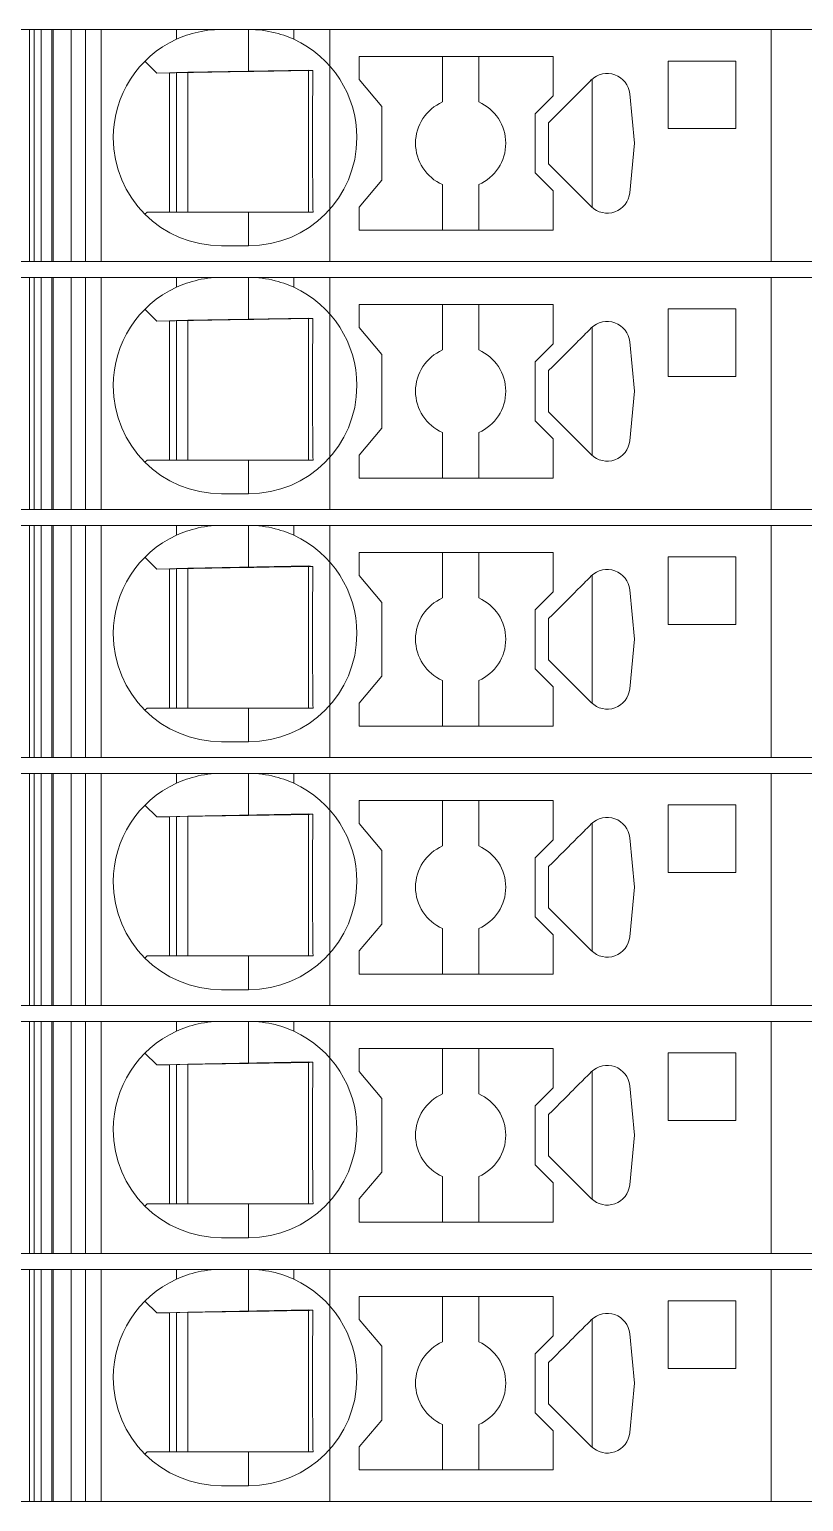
# Model space of a CAD drawing. Header units: millimetres. Extents: x 0 to 1680, y 0 to 1188.
# Drawn here: x 859.89 to 877.05, y 335.85 to 368.5 of the extents above; entities that cross this region are included whole.
import ezdxf
from ezdxf.enums import TextEntityAlignment as Align

# ---------------------------------------------------------------- set-up
doc = ezdxf.new("R2010")
doc.units = ezdxf.units.MM
for name, color, linetype, lineweight in [('EPLAN309', 5, 'Continuous', 5), ('EPLAN493', 5, 'Continuous', 5), ('MAIN-1', 7, 'Continuous', 5), ('MAIN-2', 7, 'Continuous', 5)]:
    doc.layers.add(name, color=color, linetype=linetype, lineweight=lineweight)
doc.styles.add('Tahoma', font='')
doc.styles.get('Tahoma').set_extended_font_data('Tahoma')

# ---------------------------------------------------------------- blocks, each defined once
blk = doc.blocks.new('EPLSYM_LibrarySPECIAL_Symbol12_Variant0_Placement8_6')
at = {"layer": 'EPLAN309', "lineweight": 13, "ltscale": 16}
blk.add_lwpolyline([(0, -5.15), (68.15, -5.15), (68.15, 0), (0, 0)], close=True, dxfattribs=at)
at = {"layer": 'EPLAN493', "color": 5, "style": 'Tahoma'}
blk.add_attdef('17_20450', text='', height=2.3478, dxfattribs=at).set_placement((0, -21.83478), align=Align.MIDDLE_RIGHT)
blk = doc.blocks.new('EPLSYM_LibrarySPECIAL_Symbol12_Variant0_Placement8_7')
at = {"layer": 'EPLAN309', "lineweight": 13, "ltscale": 16}
blk.add_lwpolyline([(0, -5.15), (68.15, -5.15), (68.15, 0), (0, 0)], close=True, dxfattribs=at)
at = {"layer": 'EPLAN493', "color": 5, "style": 'Tahoma'}
blk.add_attdef('17_20450', text='', height=2.3478, dxfattribs=at).set_placement((0, -21.83478), align=Align.MIDDLE_RIGHT)
blk = doc.blocks.new('EPLSYM_LibrarySPECIAL_Symbol12_Variant0_Placement8_8')
at = {"layer": 'EPLAN309', "lineweight": 13, "ltscale": 16}
blk.add_lwpolyline([(0, -5.15), (68.15, -5.15), (68.15, 0), (0, 0)], close=True, dxfattribs=at)
at = {"layer": 'EPLAN493', "color": 5, "style": 'Tahoma'}
blk.add_attdef('17_20450', text='', height=2.3478, dxfattribs=at).set_placement((0, -21.83478), align=Align.MIDDLE_RIGHT)
blk = doc.blocks.new('EPLSYM_LibrarySPECIAL_Symbol12_Variant0_Placement8_9')
at = {"layer": 'EPLAN309', "lineweight": 13, "ltscale": 16}
blk.add_lwpolyline([(0, -5.15), (68.15, -5.15), (68.15, 0), (0, 0)], close=True, dxfattribs=at)
at = {"layer": 'EPLAN493', "color": 5, "style": 'Tahoma'}
blk.add_attdef('17_20450', text='', height=2.3478, dxfattribs=at).set_placement((0, -21.83478), align=Align.MIDDLE_RIGHT)
blk = doc.blocks.new('EPLSYM_LibrarySPECIAL_Symbol12_Variant0_Placement8_10')
at = {"layer": 'EPLAN309', "lineweight": 13, "ltscale": 16}
blk.add_lwpolyline([(0, -5.15), (68.15, -5.15), (68.15, 0), (0, 0)], close=True, dxfattribs=at)
at = {"layer": 'EPLAN493', "color": 5, "style": 'Tahoma'}
blk.add_attdef('17_20450', text='', height=2.3478, dxfattribs=at).set_placement((0, -21.83478), align=Align.MIDDLE_RIGHT)
blk = doc.blocks.new('EPLSYM_LibrarySPECIAL_Symbol12_Variant0_Placement8_11')
at = {"layer": 'EPLAN309', "lineweight": 13, "ltscale": 16}
blk.add_lwpolyline([(0, -5.15), (68.15, -5.15), (68.15, 0), (0, 0)], close=True, dxfattribs=at)
at = {"layer": 'EPLAN493', "color": 5, "style": 'Tahoma'}
blk.add_attdef('17_20450', text='', height=2.3478, dxfattribs=at).set_placement((0, -21.83478), align=Align.MIDDLE_RIGHT)

msp = doc.modelspace()

# ---------------------------------------------------------------- linework, layer by layer
at = {"layer": 'MAIN-1'}
for p, q in [((860.001, 368.5), (859.893, 368.5)), ((859.893, 363.35), (859.893, 368.5)), ((860.001, 368.5), (863.15, 368.5)), ((860.001, 363.35), (860.001, 368.5)), ((863.15, 368.5), (864.15, 368.5)), ((863.15, 368.5), (863.15, 368.282)), ((863.15, 368.282), (863.202, 368.305)), ((863.202, 368.305), (863.256, 368.327)), ((863.256, 368.327), (863.313, 368.349)), ((863.313, 368.349), (863.372, 368.37)), ((863.372, 368.37), (863.433, 368.39)), ((863.433, 368.39), (863.497, 368.409)), ((863.497, 368.409), (863.563, 368.427)), ((863.563, 368.427), (863.631, 368.443)), ((863.631, 368.443), (863.701, 368.458)), ((863.701, 368.458), (863.772, 368.47)), ((863.772, 368.47), (863.846, 368.481)), ((863.846, 368.481), (863.921, 368.489)), ((863.921, 368.489), (863.997, 368.495)), ((863.997, 368.495), (864.073, 368.499)), ((864.073, 368.499), (864.15, 368.5)), ((864.75, 368.5), (864.15, 368.5)), ((864.827, 368.499), (864.75, 368.5)), ((865.75, 368.5), (864.75, 368.5)), ((864.75, 367.568), (864.75, 368.5)), ((864.903, 368.495), (864.827, 368.499)), ((864.979, 368.489), (864.903, 368.495)), ((865.054, 368.481), (864.979, 368.489)), ((865.128, 368.47), (865.054, 368.481)), ((865.199, 368.458), (865.128, 368.47)), ((865.269, 368.443), (865.199, 368.458)), ((865.337, 368.427), (865.269, 368.443)), ((865.403, 368.409), (865.337, 368.427)), ((865.467, 368.39), (865.403, 368.409)), ((865.528, 368.37), (865.467, 368.39)), ((865.587, 368.349), (865.528, 368.37)), ((865.644, 368.327), (865.587, 368.349)), ((865.698, 368.305), (865.644, 368.327)), ((865.75, 368.282), (865.698, 368.305)), ((865.75, 368.5), (876.332, 368.5)), ((865.75, 368.5), (865.75, 368.282)), ((877.05, 368.5), (876.332, 368.5)), ((876.332, 363.35), (876.332, 368.5)), ((862.453, 367.797), (862.717, 367.533)), ((867.2, 367.9), (867.2, 367.389)), ((871.5, 367.9), (867.2, 367.9)), ((869.05, 367.9), (869.05, 366.892)), ((869.85, 366.892), (869.85, 367.9)), ((871.5, 367.029), (871.5, 367.9)), ((874.05, 367.8), (874.05, 366.3)), ((875.55, 367.8), (874.05, 367.8)), ((875.55, 366.3), (875.55, 367.8)), ((862.717, 367.533), (864.75, 367.568)), ((863, 364.45), (863, 367.538)), ((863.15, 367.54), (863.15, 364.45)), ((863.4, 364.45), (863.4, 367.545)), ((864.87, 367.57), (864.75, 367.568)), ((864.987, 367.572), (864.87, 367.57)), ((865.1, 367.574), (864.987, 367.572)), ((865.209, 367.576), (865.1, 367.574)), ((865.313, 367.578), (865.209, 367.576)), ((865.412, 367.579), (865.313, 367.578)), ((865.507, 367.581), (865.412, 367.579)), ((865.599, 367.583), (865.507, 367.581)), ((865.688, 367.584), (865.599, 367.583)), ((865.774, 367.586), (865.688, 367.584)), ((865.858, 367.587), (865.774, 367.586)), ((865.94, 367.588), (865.858, 367.587)), ((866.02, 367.59), (865.94, 367.588)), ((866.099, 367.591), (866.02, 367.59)), ((866.079, 364.45), (866.079, 367.591)), ((866.176, 367.592), (866.099, 367.591)), ((866.173, 367.303), (866.174, 367.377)), ((866.174, 367.377), (866.175, 367.45)), ((866.175, 367.45), (866.176, 367.522)), ((866.176, 367.522), (866.176, 367.592)), ((867.7, 366.793), (867.2, 367.389)), ((872.284, 367.316), (872.252, 367.285)), ((872.315, 367.347), (872.284, 367.316)), ((872.346, 367.379), (872.315, 367.347)), ((872.367, 367.398), (872.367, 364.552)), ((866.17, 366.988), (866.171, 367.07)), ((866.17, 366.904), (866.17, 366.988)), ((866.171, 367.07), (866.172, 367.149)), ((866.172, 367.149), (866.173, 367.227)), ((866.173, 367.227), (866.173, 367.303)), ((871.1, 366.629), (871.5, 367.029)), ((871.983, 367.015), (871.943, 366.975)), ((872.021, 367.053), (871.983, 367.015)), ((872.058, 367.09), (872.021, 367.053)), ((872.094, 367.126), (872.058, 367.09)), ((872.127, 367.159), (872.094, 367.126)), ((872.158, 367.191), (872.127, 367.159)), ((872.19, 367.222), (872.158, 367.191)), ((872.221, 367.253), (872.19, 367.222)), ((872.252, 367.285), (872.221, 367.253)), ((873.302, 365.975), (873.198, 367.072)), ((866.168, 366.632), (866.169, 366.726)), ((866.169, 366.817), (866.17, 366.904)), ((866.169, 366.726), (866.169, 366.817)), ((867.7, 365.157), (867.7, 366.793)), ((871.658, 366.69), (871.572, 366.604)), ((871.742, 366.774), (871.658, 366.69)), ((871.823, 366.856), (871.742, 366.774)), ((871.902, 366.934), (871.823, 366.856)), ((871.943, 366.975), (871.902, 366.934)), ((866.167, 366.431), (866.168, 366.534)), ((866.167, 366.324), (866.167, 366.431)), ((866.168, 366.534), (866.168, 366.632)), ((871.1, 366.629), (871.1, 365.321)), ((871.486, 366.518), (871.4, 366.432)), ((871.4, 366.302), (871.4, 366.432)), ((871.572, 366.604), (871.486, 366.518)), ((866.167, 366.213), (866.167, 366.324)), ((866.167, 366.1), (866.167, 366.213)), ((866.167, 365.979), (866.167, 366.1)), ((871.4, 366.171), (871.4, 366.302)), ((871.4, 366.04), (871.4, 366.171)), ((871.4, 365.91), (871.4, 366.04)), ((874.05, 366.3), (875.55, 366.3)), ((866.167, 365.861), (866.167, 365.979)), ((866.167, 365.747), (866.167, 365.861)), ((866.168, 365.638), (866.167, 365.747)), ((871.4, 365.779), (871.4, 365.91)), ((871.4, 365.648), (871.4, 365.779)), ((873.198, 364.878), (873.302, 365.975)), ((866.168, 365.534), (866.168, 365.638)), ((866.169, 365.434), (866.168, 365.534)), ((866.169, 365.339), (866.169, 365.434)), ((871.4, 365.518), (871.4, 365.648)), ((871.4, 365.518), (872.346, 364.571)), ((866.17, 365.248), (866.169, 365.339)), ((866.171, 365.159), (866.17, 365.248)), ((866.172, 365.073), (866.171, 365.159)), ((866.172, 364.99), (866.172, 365.073)), ((867.2, 364.561), (867.7, 365.157)), ((869.05, 364.05), (869.05, 365.058)), ((869.85, 364.05), (869.85, 365.058)), ((871.5, 364.921), (871.1, 365.321)), ((866.173, 364.908), (866.172, 364.99)), ((866.174, 364.829), (866.173, 364.908)), ((866.175, 364.75), (866.174, 364.829)), ((866.176, 364.674), (866.175, 364.75)), ((871.5, 364.05), (871.5, 364.921)), ((862.5, 364.45), (862.453, 364.403)), ((862.5, 364.45), (864.75, 364.45)), ((864.75, 364.45), (864.842, 364.45)), ((864.75, 364.45), (864.75, 363.7)), ((864.842, 364.45), (864.933, 364.45)), ((864.933, 364.45), (865.023, 364.45)), ((865.023, 364.45), (865.11, 364.45)), ((865.11, 364.45), (865.195, 364.45)), ((865.195, 364.45), (865.278, 364.45)), ((865.278, 364.45), (865.358, 364.45)), ((865.358, 364.45), (865.436, 364.45)), ((865.436, 364.45), (865.511, 364.45)), ((865.511, 364.45), (865.585, 364.45)), ((865.585, 364.45), (865.657, 364.45)), ((865.657, 364.45), (865.726, 364.45)), ((865.726, 364.45), (865.795, 364.45)), ((865.795, 364.45), (865.861, 364.45)), ((865.861, 364.45), (865.927, 364.45)), ((865.927, 364.45), (865.991, 364.45)), ((865.991, 364.45), (866.055, 364.45)), ((866.055, 364.45), (866.117, 364.45)), ((866.117, 364.45), (866.178, 364.45)), ((866.176, 364.598), (866.176, 364.674)), ((866.177, 364.524), (866.176, 364.598)), ((866.178, 364.45), (866.177, 364.524)), ((867.2, 364.561), (867.2, 364.05)), ((871.5, 364.05), (867.2, 364.05)), ((864.75, 363.7), (864.15, 363.7)), ((860.001, 363.35), (859.893, 363.35)), ((860.001, 363.35), (876.332, 363.35)), ((877.05, 363.35), (876.332, 363.35)), ((860.001, 363), (859.893, 363)), ((859.893, 357.85), (859.893, 363)), ((860.001, 363), (863.15, 363)), ((860.001, 357.85), (860.001, 363)), ((863.15, 363), (864.15, 363)), ((863.15, 363), (863.15, 362.782)), ((863.15, 362.782), (863.202, 362.805)), ((863.202, 362.805), (863.256, 362.827)), ((863.256, 362.827), (863.313, 362.849)), ((863.313, 362.849), (863.372, 362.87)), ((863.372, 362.87), (863.433, 362.89)), ((863.433, 362.89), (863.497, 362.909)), ((863.497, 362.909), (863.563, 362.927)), ((863.563, 362.927), (863.631, 362.943)), ((863.631, 362.943), (863.701, 362.958)), ((863.701, 362.958), (863.772, 362.97)), ((863.772, 362.97), (863.846, 362.981)), ((863.846, 362.981), (863.921, 362.989)), ((863.921, 362.989), (863.997, 362.995)), ((863.997, 362.995), (864.073, 362.999)), ((864.073, 362.999), (864.15, 363)), ((864.75, 363), (864.15, 363)), ((864.827, 362.999), (864.75, 363)), ((865.75, 363), (864.75, 363)), ((864.75, 362.068), (864.75, 363)), ((864.903, 362.995), (864.827, 362.999)), ((864.979, 362.989), (864.903, 362.995)), ((865.054, 362.981), (864.979, 362.989)), ((865.128, 362.97), (865.054, 362.981)), ((865.199, 362.958), (865.128, 362.97)), ((865.269, 362.943), (865.199, 362.958)), ((865.337, 362.927), (865.269, 362.943)), ((865.403, 362.909), (865.337, 362.927)), ((865.467, 362.89), (865.403, 362.909)), ((865.528, 362.87), (865.467, 362.89)), ((865.587, 362.849), (865.528, 362.87)), ((865.644, 362.827), (865.587, 362.849)), ((865.698, 362.805), (865.644, 362.827)), ((865.75, 362.782), (865.698, 362.805)), ((865.75, 363), (876.332, 363)), ((865.75, 363), (865.75, 362.782)), ((877.05, 363), (876.332, 363)), ((876.332, 357.85), (876.332, 363)), ((862.453, 362.297), (862.717, 362.033)), ((866.02, 362.09), (865.94, 362.088)), ((866.099, 362.091), (866.02, 362.09)), ((866.079, 358.95), (866.079, 362.091)), ((866.176, 362.092), (866.099, 362.091)), ((866.176, 362.022), (866.176, 362.092)), ((867.2, 362.4), (867.2, 361.889)), ((871.5, 362.4), (867.2, 362.4)), ((869.05, 362.4), (869.05, 361.392)), ((869.85, 361.392), (869.85, 362.4)), ((871.5, 361.529), (871.5, 362.4)), ((874.05, 362.3), (874.05, 360.8)), ((875.55, 362.3), (874.05, 362.3)), ((875.55, 360.8), (875.55, 362.3)), ((862.717, 362.033), (864.75, 362.068)), ((863, 358.95), (863, 362.038)), ((863.15, 362.04), (863.15, 358.95)), ((863.4, 358.95), (863.4, 362.045)), ((864.87, 362.07), (864.75, 362.068)), ((864.987, 362.072), (864.87, 362.07)), ((865.1, 362.074), (864.987, 362.072)), ((865.209, 362.076), (865.1, 362.074)), ((865.313, 362.078), (865.209, 362.076)), ((865.412, 362.079), (865.313, 362.078)), ((865.507, 362.081), (865.412, 362.079)), ((865.599, 362.083), (865.507, 362.081)), ((865.688, 362.084), (865.599, 362.083)), ((865.774, 362.086), (865.688, 362.084)), ((865.858, 362.087), (865.774, 362.086)), ((865.94, 362.088), (865.858, 362.087)), ((866.173, 361.803), (866.174, 361.877)), ((866.173, 361.727), (866.173, 361.803)), ((866.174, 361.877), (866.175, 361.95)), ((866.175, 361.95), (866.176, 362.022)), ((867.7, 361.293), (867.2, 361.889)), ((872.252, 361.785), (872.221, 361.753)), ((872.284, 361.816), (872.252, 361.785)), ((872.315, 361.847), (872.284, 361.816)), ((872.346, 361.879), (872.315, 361.847)), ((872.367, 361.898), (872.367, 359.052)), ((866.17, 361.488), (866.171, 361.57)), ((866.17, 361.404), (866.17, 361.488)), ((866.171, 361.57), (866.172, 361.649)), ((866.172, 361.649), (866.173, 361.727)), ((871.1, 361.129), (871.5, 361.529)), ((871.943, 361.475), (871.902, 361.434)), ((871.983, 361.515), (871.943, 361.475)), ((872.021, 361.553), (871.983, 361.515)), ((872.058, 361.59), (872.021, 361.553)), ((872.094, 361.626), (872.058, 361.59)), ((872.127, 361.659), (872.094, 361.626)), ((872.158, 361.691), (872.127, 361.659)), ((872.19, 361.722), (872.158, 361.691)), ((872.221, 361.753), (872.19, 361.722)), ((873.302, 360.475), (873.198, 361.572)), ((866.168, 361.132), (866.169, 361.226)), ((866.168, 361.034), (866.168, 361.132)), ((866.169, 361.317), (866.17, 361.404)), ((866.169, 361.226), (866.169, 361.317)), ((867.7, 359.657), (867.7, 361.293)), ((871.1, 361.129), (871.1, 359.821)), ((871.658, 361.19), (871.572, 361.104)), ((871.742, 361.274), (871.658, 361.19)), ((871.823, 361.356), (871.742, 361.274)), ((871.902, 361.434), (871.823, 361.356)), ((866.167, 360.931), (866.168, 361.034)), ((866.167, 360.824), (866.167, 360.931)), ((866.167, 360.713), (866.167, 360.824)), ((871.486, 361.018), (871.4, 360.932)), ((871.4, 360.802), (871.4, 360.932)), ((871.4, 360.671), (871.4, 360.802)), ((871.572, 361.104), (871.486, 361.018)), ((874.05, 360.8), (875.55, 360.8)), ((866.167, 360.6), (866.167, 360.713)), ((866.167, 360.479), (866.167, 360.6)), ((866.167, 360.361), (866.167, 360.479)), ((871.4, 360.54), (871.4, 360.671)), ((871.4, 360.41), (871.4, 360.54)), ((873.198, 359.378), (873.302, 360.475)), ((866.167, 360.247), (866.167, 360.361)), ((866.168, 360.138), (866.167, 360.247)), ((866.168, 360.034), (866.168, 360.138)), ((871.4, 360.279), (871.4, 360.41)), ((871.4, 360.148), (871.4, 360.279)), ((871.4, 360.018), (871.4, 360.148)), ((866.169, 359.934), (866.168, 360.034)), ((866.169, 359.839), (866.169, 359.934)), ((866.17, 359.748), (866.169, 359.839)), ((871.5, 359.421), (871.1, 359.821)), ((871.4, 360.018), (872.346, 359.071)), ((866.171, 359.659), (866.17, 359.748)), ((866.172, 359.573), (866.171, 359.659)), ((866.172, 359.49), (866.172, 359.573)), ((866.173, 359.408), (866.172, 359.49)), ((867.2, 359.061), (867.7, 359.657)), ((869.05, 358.55), (869.05, 359.558)), ((869.85, 358.55), (869.85, 359.558)), ((866.174, 359.329), (866.173, 359.408)), ((866.175, 359.25), (866.174, 359.329)), ((866.176, 359.174), (866.175, 359.25)), ((866.176, 359.098), (866.176, 359.174)), ((871.5, 358.55), (871.5, 359.421)), ((862.5, 358.95), (862.453, 358.903)), ((862.5, 358.95), (864.75, 358.95)), ((864.75, 358.95), (864.842, 358.95)), ((864.75, 358.95), (864.75, 358.2)), ((864.842, 358.95), (864.933, 358.95)), ((864.933, 358.95), (865.023, 358.95)), ((865.023, 358.95), (865.11, 358.95)), ((865.11, 358.95), (865.195, 358.95)), ((865.195, 358.95), (865.278, 358.95)), ((865.278, 358.95), (865.358, 358.95)), ((865.358, 358.95), (865.436, 358.95)), ((865.436, 358.95), (865.511, 358.95)), ((865.511, 358.95), (865.585, 358.95)), ((865.585, 358.95), (865.657, 358.95)), ((865.657, 358.95), (865.726, 358.95)), ((865.726, 358.95), (865.795, 358.95)), ((865.795, 358.95), (865.861, 358.95)), ((865.861, 358.95), (865.927, 358.95)), ((865.927, 358.95), (865.991, 358.95)), ((865.991, 358.95), (866.055, 358.95)), ((866.055, 358.95), (866.117, 358.95)), ((866.117, 358.95), (866.178, 358.95)), ((866.177, 359.024), (866.176, 359.098)), ((866.178, 358.95), (866.177, 359.024)), ((867.2, 359.061), (867.2, 358.55)), ((871.5, 358.55), (867.2, 358.55)), ((864.75, 358.2), (864.15, 358.2)), ((860.001, 357.85), (859.893, 357.85)), ((860.001, 357.85), (876.332, 357.85)), ((877.05, 357.85), (876.332, 357.85)), ((860.001, 357.5), (859.893, 357.5)), ((859.893, 352.35), (859.893, 357.5)), ((860.001, 357.5), (863.15, 357.5)), ((860.001, 352.35), (860.001, 357.5)), ((863.15, 357.5), (864.15, 357.5)), ((863.15, 357.5), (863.15, 357.282)), ((863.15, 357.282), (863.202, 357.305)), ((863.202, 357.305), (863.256, 357.327)), ((863.256, 357.327), (863.313, 357.349)), ((863.313, 357.349), (863.372, 357.37)), ((863.372, 357.37), (863.433, 357.39)), ((863.433, 357.39), (863.497, 357.409)), ((863.497, 357.409), (863.563, 357.427)), ((863.563, 357.427), (863.631, 357.443)), ((863.631, 357.443), (863.701, 357.458)), ((863.701, 357.458), (863.772, 357.47)), ((863.772, 357.47), (863.846, 357.481)), ((863.846, 357.481), (863.921, 357.489)), ((863.921, 357.489), (863.997, 357.495)), ((863.997, 357.495), (864.073, 357.499)), ((864.073, 357.499), (864.15, 357.5)), ((864.75, 357.5), (864.15, 357.5)), ((864.827, 357.499), (864.75, 357.5)), ((865.75, 357.5), (864.75, 357.5)), ((864.75, 356.568), (864.75, 357.5)), ((864.903, 357.495), (864.827, 357.499)), ((864.979, 357.489), (864.903, 357.495)), ((865.054, 357.481), (864.979, 357.489)), ((865.128, 357.47), (865.054, 357.481)), ((865.199, 357.458), (865.128, 357.47)), ((865.269, 357.443), (865.199, 357.458)), ((865.337, 357.427), (865.269, 357.443)), ((865.403, 357.409), (865.337, 357.427)), ((865.467, 357.39), (865.403, 357.409)), ((865.528, 357.37), (865.467, 357.39)), ((865.587, 357.349), (865.528, 357.37)), ((865.644, 357.327), (865.587, 357.349)), ((865.698, 357.305), (865.644, 357.327)), ((865.75, 357.282), (865.698, 357.305)), ((865.75, 357.5), (876.332, 357.5)), ((865.75, 357.5), (865.75, 357.282)), ((877.05, 357.5), (876.332, 357.5)), ((876.332, 352.35), (876.332, 357.5)), ((867.2, 356.9), (867.2, 356.389)), ((871.5, 356.9), (867.2, 356.9)), ((869.05, 356.9), (869.05, 355.892)), ((869.85, 355.892), (869.85, 356.9)), ((871.5, 356.029), (871.5, 356.9)), ((862.453, 356.797), (862.717, 356.533)), ((862.717, 356.533), (864.75, 356.568)), ((863.15, 356.54), (863.15, 353.45)), ((863.4, 353.45), (863.4, 356.545)), ((864.87, 356.57), (864.75, 356.568)), ((864.987, 356.572), (864.87, 356.57)), ((865.1, 356.574), (864.987, 356.572)), ((865.209, 356.576), (865.1, 356.574)), ((865.313, 356.578), (865.209, 356.576)), ((865.412, 356.579), (865.313, 356.578)), ((865.507, 356.581), (865.412, 356.579)), ((865.599, 356.583), (865.507, 356.581)), ((865.688, 356.584), (865.599, 356.583)), ((865.774, 356.586), (865.688, 356.584)), ((865.858, 356.587), (865.774, 356.586)), ((865.94, 356.588), (865.858, 356.587)), ((866.02, 356.59), (865.94, 356.588)), ((866.099, 356.591), (866.02, 356.59)), ((866.079, 353.45), (866.079, 356.591)), ((866.176, 356.592), (866.099, 356.591)), ((866.176, 356.522), (866.176, 356.592)), ((874.05, 356.8), (874.05, 355.3)), ((875.55, 356.8), (874.05, 356.8)), ((875.55, 355.3), (875.55, 356.8)), ((863, 353.45), (863, 356.538)), ((866.172, 356.149), (866.173, 356.227)), ((866.173, 356.303), (866.174, 356.377)), ((866.173, 356.227), (866.173, 356.303)), ((866.174, 356.377), (866.175, 356.45)), ((866.175, 356.45), (866.176, 356.522)), ((867.7, 355.793), (867.2, 356.389)), ((872.19, 356.222), (872.158, 356.191)), ((872.221, 356.253), (872.19, 356.222)), ((872.252, 356.285), (872.221, 356.253)), ((872.284, 356.316), (872.252, 356.285)), ((872.315, 356.347), (872.284, 356.316)), ((872.346, 356.379), (872.315, 356.347)), ((872.367, 356.398), (872.367, 353.552)), ((866.169, 355.817), (866.17, 355.904)), ((866.17, 355.988), (866.171, 356.07)), ((866.17, 355.904), (866.17, 355.988)), ((866.171, 356.07), (866.172, 356.149)), ((871.1, 355.629), (871.5, 356.029)), ((871.902, 355.934), (871.823, 355.856)), ((871.943, 355.975), (871.902, 355.934)), ((871.983, 356.015), (871.943, 355.975)), ((872.021, 356.053), (871.983, 356.015)), ((872.058, 356.09), (872.021, 356.053)), ((872.094, 356.126), (872.058, 356.09)), ((872.127, 356.159), (872.094, 356.126)), ((872.158, 356.191), (872.127, 356.159)), ((873.302, 354.975), (873.198, 356.072)), ((866.168, 355.632), (866.169, 355.726)), ((866.168, 355.534), (866.168, 355.632)), ((866.169, 355.726), (866.169, 355.817)), ((867.7, 354.157), (867.7, 355.793)), ((871.1, 355.629), (871.1, 354.321)), ((871.572, 355.604), (871.486, 355.518)), ((871.658, 355.69), (871.572, 355.604)), ((871.742, 355.774), (871.658, 355.69)), ((871.823, 355.856), (871.742, 355.774)), ((866.167, 355.431), (866.168, 355.534)), ((866.167, 355.324), (866.167, 355.431)), ((866.167, 355.213), (866.167, 355.324)), ((871.486, 355.518), (871.4, 355.432)), ((871.4, 355.302), (871.4, 355.432)), ((871.4, 355.171), (871.4, 355.302)), ((874.05, 355.3), (875.55, 355.3)), ((866.167, 355.1), (866.167, 355.213)), ((866.167, 354.979), (866.167, 355.1)), ((866.167, 354.861), (866.167, 354.979)), ((871.4, 355.04), (871.4, 355.171)), ((871.4, 354.91), (871.4, 355.04)), ((871.4, 354.779), (871.4, 354.91)), ((873.198, 353.878), (873.302, 354.975)), ((866.167, 354.747), (866.167, 354.861)), ((866.168, 354.638), (866.167, 354.747)), ((866.168, 354.534), (866.168, 354.638)), ((871.4, 354.648), (871.4, 354.779)), ((871.4, 354.518), (871.4, 354.648)), ((866.169, 354.434), (866.168, 354.534)), ((866.169, 354.339), (866.169, 354.434)), ((866.17, 354.248), (866.169, 354.339)), ((871.5, 353.921), (871.1, 354.321)), ((871.4, 354.518), (872.346, 353.571)), ((866.171, 354.159), (866.17, 354.248)), ((866.172, 354.073), (866.171, 354.159)), ((866.172, 353.99), (866.172, 354.073)), ((866.173, 353.908), (866.172, 353.99)), ((867.2, 353.561), (867.7, 354.157)), ((869.05, 353.05), (869.05, 354.058)), ((869.85, 353.05), (869.85, 354.058)), ((866.174, 353.829), (866.173, 353.908)), ((866.175, 353.75), (866.174, 353.829)), ((866.176, 353.674), (866.175, 353.75)), ((866.176, 353.598), (866.176, 353.674)), ((871.5, 353.05), (871.5, 353.921)), ((862.5, 353.45), (862.453, 353.403)), ((862.5, 353.45), (864.75, 353.45)), ((864.75, 353.45), (864.842, 353.45)), ((864.75, 353.45), (864.75, 352.7)), ((864.842, 353.45), (864.933, 353.45)), ((864.933, 353.45), (865.023, 353.45)), ((865.023, 353.45), (865.11, 353.45)), ((865.11, 353.45), (865.195, 353.45)), ((865.195, 353.45), (865.278, 353.45)), ((865.278, 353.45), (865.358, 353.45)), ((865.358, 353.45), (865.436, 353.45)), ((865.436, 353.45), (865.511, 353.45)), ((865.511, 353.45), (865.585, 353.45)), ((865.585, 353.45), (865.657, 353.45)), ((865.657, 353.45), (865.726, 353.45)), ((865.726, 353.45), (865.795, 353.45)), ((865.795, 353.45), (865.861, 353.45)), ((865.861, 353.45), (865.927, 353.45)), ((865.927, 353.45), (865.991, 353.45)), ((865.991, 353.45), (866.055, 353.45)), ((866.055, 353.45), (866.117, 353.45)), ((866.117, 353.45), (866.178, 353.45)), ((866.177, 353.524), (866.176, 353.598)), ((866.178, 353.45), (866.177, 353.524)), ((867.2, 353.561), (867.2, 353.05)), ((871.5, 353.05), (867.2, 353.05)), ((864.75, 352.7), (864.15, 352.7)), ((860.001, 352.35), (859.893, 352.35)), ((860.001, 352.35), (876.332, 352.35)), ((877.05, 352.35), (876.332, 352.35)), ((860.001, 352), (859.893, 352)), ((859.893, 346.85), (859.893, 352)), ((860.001, 352), (863.15, 352)), ((860.001, 346.85), (860.001, 352)), ((863.15, 352), (864.15, 352)), ((863.15, 352), (863.15, 351.782)), ((863.701, 351.958), (863.772, 351.97)), ((863.772, 351.97), (863.846, 351.981)), ((863.846, 351.981), (863.921, 351.989)), ((863.921, 351.989), (863.997, 351.995)), ((863.997, 351.995), (864.073, 351.999)), ((864.073, 351.999), (864.15, 352)), ((864.75, 352), (864.15, 352)), ((864.827, 351.999), (864.75, 352)), ((865.75, 352), (864.75, 352)), ((864.75, 351.068), (864.75, 352)), ((864.903, 351.995), (864.827, 351.999)), ((864.979, 351.989), (864.903, 351.995)), ((865.054, 351.981), (864.979, 351.989)), ((865.128, 351.97), (865.054, 351.981)), ((865.199, 351.958), (865.128, 351.97)), ((865.75, 352), (876.332, 352)), ((865.75, 352), (865.75, 351.782)), ((877.05, 352), (876.332, 352)), ((876.332, 346.85), (876.332, 352)), ((863.15, 351.782), (863.202, 351.805)), ((863.202, 351.805), (863.256, 351.827)), ((863.256, 351.827), (863.313, 351.849)), ((863.313, 351.849), (863.372, 351.87)), ((863.372, 351.87), (863.433, 351.89)), ((863.433, 351.89), (863.497, 351.909)), ((863.497, 351.909), (863.563, 351.927)), ((863.563, 351.927), (863.631, 351.943)), ((863.631, 351.943), (863.701, 351.958)), ((865.269, 351.943), (865.199, 351.958)), ((865.337, 351.927), (865.269, 351.943)), ((865.403, 351.909), (865.337, 351.927)), ((865.467, 351.89), (865.403, 351.909)), ((865.528, 351.87), (865.467, 351.89)), ((865.587, 351.849), (865.528, 351.87)), ((865.644, 351.827), (865.587, 351.849)), ((865.698, 351.805), (865.644, 351.827)), ((865.75, 351.782), (865.698, 351.805)), ((867.2, 351.4), (867.2, 350.889)), ((871.5, 351.4), (867.2, 351.4)), ((869.05, 351.4), (869.05, 350.392)), ((869.85, 350.392), (869.85, 351.4)), ((871.5, 350.529), (871.5, 351.4)), ((862.453, 351.297), (862.717, 351.033)), ((862.717, 351.033), (864.75, 351.068)), ((863, 347.95), (863, 351.038)), ((863.15, 351.04), (863.15, 347.95)), ((863.4, 347.95), (863.4, 351.045)), ((864.87, 351.07), (864.75, 351.068)), ((864.987, 351.072), (864.87, 351.07)), ((865.1, 351.074), (864.987, 351.072)), ((865.209, 351.076), (865.1, 351.074)), ((865.313, 351.078), (865.209, 351.076)), ((865.412, 351.079), (865.313, 351.078)), ((865.507, 351.081), (865.412, 351.079)), ((865.599, 351.083), (865.507, 351.081)), ((865.688, 351.084), (865.599, 351.083)), ((865.774, 351.086), (865.688, 351.084)), ((865.858, 351.087), (865.774, 351.086)), ((865.94, 351.088), (865.858, 351.087)), ((866.02, 351.09), (865.94, 351.088)), ((866.099, 351.091), (866.02, 351.09)), ((866.079, 347.95), (866.079, 351.091)), ((866.176, 351.092), (866.099, 351.091)), ((866.175, 350.95), (866.176, 351.022)), ((866.176, 351.022), (866.176, 351.092)), ((874.05, 351.3), (874.05, 349.8)), ((875.55, 351.3), (874.05, 351.3)), ((875.55, 349.8), (875.55, 351.3)), ((866.172, 350.649), (866.173, 350.727)), ((866.173, 350.803), (866.174, 350.877)), ((866.173, 350.727), (866.173, 350.803)), ((866.174, 350.877), (866.175, 350.95)), ((867.7, 350.293), (867.2, 350.889)), ((872.158, 350.691), (872.127, 350.659)), ((872.19, 350.722), (872.158, 350.691)), ((872.221, 350.753), (872.19, 350.722)), ((872.252, 350.785), (872.221, 350.753)), ((872.284, 350.816), (872.252, 350.785)), ((872.315, 350.847), (872.284, 350.816)), ((872.346, 350.879), (872.315, 350.847)), ((872.367, 350.898), (872.367, 348.052)), ((866.169, 350.317), (866.17, 350.404)), ((866.17, 350.488), (866.171, 350.57)), ((866.17, 350.404), (866.17, 350.488)), ((866.171, 350.57), (866.172, 350.649)), ((871.1, 350.129), (871.5, 350.529)), ((871.823, 350.356), (871.742, 350.274)), ((871.902, 350.434), (871.823, 350.356)), ((871.943, 350.475), (871.902, 350.434)), ((871.983, 350.515), (871.943, 350.475)), ((872.021, 350.553), (871.983, 350.515)), ((872.058, 350.59), (872.021, 350.553)), ((872.094, 350.626), (872.058, 350.59)), ((872.127, 350.659), (872.094, 350.626)), ((873.302, 349.475), (873.198, 350.572)), ((866.167, 349.931), (866.168, 350.034)), ((866.168, 350.132), (866.169, 350.226)), ((866.168, 350.034), (866.168, 350.132)), ((866.169, 350.226), (866.169, 350.317)), ((867.7, 348.657), (867.7, 350.293)), ((871.1, 350.129), (871.1, 348.821)), ((871.486, 350.018), (871.4, 349.932)), ((871.572, 350.104), (871.486, 350.018)), ((871.658, 350.19), (871.572, 350.104)), ((871.742, 350.274), (871.658, 350.19)), ((866.167, 349.824), (866.167, 349.931)), ((866.167, 349.713), (866.167, 349.824)), ((866.167, 349.6), (866.167, 349.713)), ((871.4, 349.802), (871.4, 349.932)), ((871.4, 349.671), (871.4, 349.802)), ((874.05, 349.8), (875.55, 349.8)), ((866.167, 349.479), (866.167, 349.6)), ((866.167, 349.361), (866.167, 349.479)), ((866.167, 349.247), (866.167, 349.361)), ((871.4, 349.54), (871.4, 349.671)), ((871.4, 349.41), (871.4, 349.54)), ((871.4, 349.279), (871.4, 349.41)), ((873.198, 348.378), (873.302, 349.475)), ((866.168, 349.138), (866.167, 349.247)), ((866.168, 349.034), (866.168, 349.138)), ((866.169, 348.934), (866.168, 349.034)), ((871.4, 349.148), (871.4, 349.279)), ((871.4, 349.018), (871.4, 349.148)), ((866.169, 348.839), (866.169, 348.934)), ((866.17, 348.748), (866.169, 348.839)), ((866.171, 348.659), (866.17, 348.748)), ((871.5, 348.421), (871.1, 348.821)), ((871.4, 349.018), (872.346, 348.071)), ((866.172, 348.573), (866.171, 348.659)), ((866.172, 348.49), (866.172, 348.573)), ((866.173, 348.408), (866.172, 348.49)), ((866.174, 348.329), (866.173, 348.408)), ((867.2, 348.061), (867.7, 348.657)), ((869.05, 347.55), (869.05, 348.558)), ((869.85, 347.55), (869.85, 348.558)), ((871.5, 347.55), (871.5, 348.421)), ((866.175, 348.25), (866.174, 348.329)), ((866.176, 348.174), (866.175, 348.25)), ((866.176, 348.098), (866.176, 348.174)), ((866.177, 348.024), (866.176, 348.098)), ((867.2, 348.061), (867.2, 347.55)), ((862.5, 347.95), (862.453, 347.903)), ((862.5, 347.95), (864.75, 347.95)), ((864.75, 347.95), (864.842, 347.95)), ((864.75, 347.95), (864.75, 347.2)), ((864.842, 347.95), (864.933, 347.95)), ((864.933, 347.95), (865.023, 347.95)), ((865.023, 347.95), (865.11, 347.95)), ((865.11, 347.95), (865.195, 347.95)), ((865.195, 347.95), (865.278, 347.95)), ((865.278, 347.95), (865.358, 347.95)), ((865.358, 347.95), (865.436, 347.95)), ((865.436, 347.95), (865.511, 347.95)), ((865.511, 347.95), (865.585, 347.95)), ((865.585, 347.95), (865.657, 347.95)), ((865.657, 347.95), (865.726, 347.95)), ((865.726, 347.95), (865.795, 347.95)), ((865.795, 347.95), (865.861, 347.95)), ((865.861, 347.95), (865.927, 347.95)), ((865.927, 347.95), (865.991, 347.95)), ((865.991, 347.95), (866.055, 347.95)), ((866.055, 347.95), (866.117, 347.95)), ((866.117, 347.95), (866.178, 347.95)), ((866.178, 347.95), (866.177, 348.024)), ((871.5, 347.55), (867.2, 347.55)), ((864.75, 347.2), (864.15, 347.2)), ((860.001, 346.85), (859.893, 346.85)), ((860.001, 346.85), (876.332, 346.85)), ((877.05, 346.85), (876.332, 346.85)), ((860.001, 346.5), (859.893, 346.5)), ((859.893, 341.35), (859.893, 346.5)), ((860.001, 346.5), (863.15, 346.5)), ((860.001, 341.35), (860.001, 346.5)), ((863.15, 346.5), (864.15, 346.5)), ((863.15, 346.5), (863.15, 346.282)), ((863.497, 346.409), (863.563, 346.427)), ((863.563, 346.427), (863.631, 346.443)), ((863.631, 346.443), (863.701, 346.458)), ((863.701, 346.458), (863.772, 346.47)), ((863.772, 346.47), (863.846, 346.481)), ((863.846, 346.481), (863.921, 346.489)), ((863.921, 346.489), (863.997, 346.495)), ((863.997, 346.495), (864.073, 346.499)), ((864.073, 346.499), (864.15, 346.5)), ((864.75, 346.5), (864.15, 346.5)), ((864.827, 346.499), (864.75, 346.5)), ((865.75, 346.5), (864.75, 346.5)), ((864.75, 345.568), (864.75, 346.5)), ((864.903, 346.495), (864.827, 346.499)), ((864.979, 346.489), (864.903, 346.495)), ((865.054, 346.481), (864.979, 346.489)), ((865.128, 346.47), (865.054, 346.481)), ((865.199, 346.458), (865.128, 346.47)), ((865.269, 346.443), (865.199, 346.458)), ((865.337, 346.427), (865.269, 346.443)), ((865.403, 346.409), (865.337, 346.427)), ((865.75, 346.5), (876.332, 346.5)), ((865.75, 346.5), (865.75, 346.282)), ((877.05, 346.5), (876.332, 346.5)), ((876.332, 341.35), (876.332, 346.5)), ((863.15, 346.282), (863.202, 346.305)), ((863.202, 346.305), (863.256, 346.327)), ((863.256, 346.327), (863.313, 346.349)), ((863.313, 346.349), (863.372, 346.37)), ((863.372, 346.37), (863.433, 346.39)), ((863.433, 346.39), (863.497, 346.409)), ((865.467, 346.39), (865.403, 346.409)), ((865.528, 346.37), (865.467, 346.39)), ((865.587, 346.349), (865.528, 346.37)), ((865.644, 346.327), (865.587, 346.349)), ((865.698, 346.305), (865.644, 346.327)), ((865.75, 346.282), (865.698, 346.305)), ((862.453, 345.797), (862.717, 345.533)), ((867.2, 345.9), (867.2, 345.389)), ((871.5, 345.9), (867.2, 345.9)), ((869.05, 345.9), (869.05, 344.892)), ((869.85, 344.892), (869.85, 345.9)), ((871.5, 345.029), (871.5, 345.9)), ((874.05, 345.8), (874.05, 344.3)), ((875.55, 345.8), (874.05, 345.8)), ((875.55, 344.3), (875.55, 345.8)), ((862.717, 345.533), (864.75, 345.568)), ((863, 342.45), (863, 345.538)), ((863.15, 345.54), (863.15, 342.45)), ((863.4, 342.45), (863.4, 345.545)), ((864.87, 345.57), (864.75, 345.568)), ((864.987, 345.572), (864.87, 345.57)), ((865.1, 345.574), (864.987, 345.572)), ((865.209, 345.576), (865.1, 345.574)), ((865.313, 345.578), (865.209, 345.576)), ((865.412, 345.579), (865.313, 345.578)), ((865.507, 345.581), (865.412, 345.579)), ((865.599, 345.583), (865.507, 345.581)), ((865.688, 345.584), (865.599, 345.583)), ((865.774, 345.586), (865.688, 345.584)), ((865.858, 345.587), (865.774, 345.586)), ((865.94, 345.588), (865.858, 345.587)), ((866.02, 345.59), (865.94, 345.588)), ((866.099, 345.591), (866.02, 345.59)), ((866.079, 342.45), (866.079, 345.591)), ((866.176, 345.592), (866.099, 345.591)), ((866.174, 345.377), (866.175, 345.45)), ((866.175, 345.45), (866.176, 345.522)), ((866.176, 345.522), (866.176, 345.592)), ((866.171, 345.07), (866.172, 345.149)), ((866.172, 345.149), (866.173, 345.227)), ((866.173, 345.303), (866.174, 345.377)), ((866.173, 345.227), (866.173, 345.303)), ((867.7, 344.793), (867.2, 345.389)), ((872.094, 345.126), (872.058, 345.09)), ((872.127, 345.159), (872.094, 345.126)), ((872.158, 345.191), (872.127, 345.159)), ((872.19, 345.222), (872.158, 345.191)), ((872.221, 345.253), (872.19, 345.222)), ((872.252, 345.285), (872.221, 345.253)), ((872.284, 345.316), (872.252, 345.285)), ((872.315, 345.347), (872.284, 345.316)), ((872.346, 345.379), (872.315, 345.347)), ((872.367, 345.398), (872.367, 342.552)), ((866.169, 344.817), (866.17, 344.904)), ((866.169, 344.726), (866.169, 344.817)), ((866.17, 344.988), (866.171, 345.07)), ((866.17, 344.904), (866.17, 344.988)), ((867.7, 343.157), (867.7, 344.793)), ((871.1, 344.629), (871.5, 345.029)), ((871.823, 344.856), (871.742, 344.774)), ((871.902, 344.934), (871.823, 344.856)), ((871.943, 344.975), (871.902, 344.934)), ((871.983, 345.015), (871.943, 344.975)), ((872.021, 345.053), (871.983, 345.015)), ((872.058, 345.09), (872.021, 345.053)), ((873.302, 343.975), (873.198, 345.072)), ((866.167, 344.431), (866.168, 344.534)), ((866.168, 344.632), (866.169, 344.726)), ((866.168, 344.534), (866.168, 344.632)), ((871.1, 344.629), (871.1, 343.321)), ((871.486, 344.518), (871.4, 344.432)), ((871.572, 344.604), (871.486, 344.518)), ((871.658, 344.69), (871.572, 344.604)), ((871.742, 344.774), (871.658, 344.69)), ((866.167, 344.324), (866.167, 344.431)), ((866.167, 344.213), (866.167, 344.324)), ((866.167, 344.1), (866.167, 344.213)), ((871.4, 344.302), (871.4, 344.432)), ((871.4, 344.171), (871.4, 344.302)), ((871.4, 344.04), (871.4, 344.171)), ((874.05, 344.3), (875.55, 344.3)), ((866.167, 343.979), (866.167, 344.1)), ((866.167, 343.861), (866.167, 343.979)), ((866.167, 343.747), (866.167, 343.861)), ((871.4, 343.91), (871.4, 344.04)), ((871.4, 343.779), (871.4, 343.91)), ((873.198, 342.878), (873.302, 343.975)), ((866.168, 343.638), (866.167, 343.747)), ((866.168, 343.534), (866.168, 343.638)), ((866.169, 343.434), (866.168, 343.534)), ((871.4, 343.648), (871.4, 343.779)), ((871.4, 343.518), (871.4, 343.648)), ((871.4, 343.518), (872.346, 342.571)), ((866.169, 343.339), (866.169, 343.434)), ((866.17, 343.248), (866.169, 343.339)), ((866.171, 343.159), (866.17, 343.248)), ((866.172, 343.073), (866.171, 343.159)), ((867.2, 342.561), (867.7, 343.157)), ((871.5, 342.921), (871.1, 343.321)), ((866.172, 342.99), (866.172, 343.073)), ((866.173, 342.908), (866.172, 342.99)), ((866.174, 342.829), (866.173, 342.908)), ((866.175, 342.75), (866.174, 342.829)), ((869.05, 342.05), (869.05, 343.058)), ((869.85, 342.05), (869.85, 343.058)), ((871.5, 342.05), (871.5, 342.921)), ((866.176, 342.674), (866.175, 342.75)), ((866.176, 342.598), (866.176, 342.674)), ((866.177, 342.524), (866.176, 342.598)), ((866.178, 342.45), (866.177, 342.524)), ((867.2, 342.561), (867.2, 342.05)), ((862.5, 342.45), (862.453, 342.403)), ((862.5, 342.45), (864.75, 342.45)), ((864.75, 342.45), (864.842, 342.45)), ((864.75, 342.45), (864.75, 341.7)), ((864.842, 342.45), (864.933, 342.45)), ((864.933, 342.45), (865.023, 342.45)), ((865.023, 342.45), (865.11, 342.45)), ((865.11, 342.45), (865.195, 342.45)), ((865.195, 342.45), (865.278, 342.45)), ((865.278, 342.45), (865.358, 342.45)), ((865.358, 342.45), (865.436, 342.45)), ((865.436, 342.45), (865.511, 342.45)), ((865.511, 342.45), (865.585, 342.45)), ((865.585, 342.45), (865.657, 342.45)), ((865.657, 342.45), (865.726, 342.45)), ((865.726, 342.45), (865.795, 342.45)), ((865.795, 342.45), (865.861, 342.45)), ((865.861, 342.45), (865.927, 342.45)), ((865.927, 342.45), (865.991, 342.45)), ((865.991, 342.45), (866.055, 342.45)), ((866.055, 342.45), (866.117, 342.45)), ((866.117, 342.45), (866.178, 342.45)), ((871.5, 342.05), (867.2, 342.05)), ((864.75, 341.7), (864.15, 341.7)), ((860.001, 341.35), (859.893, 341.35)), ((860.001, 341.35), (876.332, 341.35)), ((877.05, 341.35), (876.332, 341.35)), ((860.001, 341), (859.893, 341)), ((859.893, 335.85), (859.893, 341)), ((860.001, 341), (863.15, 341)), ((860.001, 335.85), (860.001, 341)), ((863.15, 341), (864.15, 341)), ((863.15, 341), (863.15, 340.782)), ((863.313, 340.849), (863.372, 340.87)), ((863.372, 340.87), (863.433, 340.89)), ((863.433, 340.89), (863.497, 340.909)), ((863.497, 340.909), (863.563, 340.927)), ((863.563, 340.927), (863.631, 340.943)), ((863.631, 340.943), (863.701, 340.958)), ((863.701, 340.958), (863.772, 340.97)), ((863.772, 340.97), (863.846, 340.981)), ((863.846, 340.981), (863.921, 340.989)), ((863.921, 340.989), (863.997, 340.995)), ((863.997, 340.995), (864.073, 340.999)), ((864.073, 340.999), (864.15, 341)), ((864.75, 341), (864.15, 341)), ((864.827, 340.999), (864.75, 341)), ((865.75, 341), (864.75, 341)), ((864.75, 340.068), (864.75, 341)), ((864.903, 340.995), (864.827, 340.999)), ((864.979, 340.989), (864.903, 340.995)), ((865.054, 340.981), (864.979, 340.989)), ((865.128, 340.97), (865.054, 340.981)), ((865.199, 340.958), (865.128, 340.97)), ((865.269, 340.943), (865.199, 340.958)), ((865.337, 340.927), (865.269, 340.943)), ((865.403, 340.909), (865.337, 340.927)), ((865.467, 340.89), (865.403, 340.909)), ((865.528, 340.87), (865.467, 340.89)), ((865.587, 340.849), (865.528, 340.87)), ((865.75, 341), (876.332, 341)), ((865.75, 341), (865.75, 340.782)), ((877.05, 341), (876.332, 341)), ((876.332, 335.85), (876.332, 341)), ((863.15, 340.782), (863.202, 340.805)), ((863.202, 340.805), (863.256, 340.827)), ((863.256, 340.827), (863.313, 340.849)), ((865.644, 340.827), (865.587, 340.849)), ((865.698, 340.805), (865.644, 340.827)), ((865.75, 340.782), (865.698, 340.805)), ((862.453, 340.297), (862.717, 340.033)), ((867.2, 340.4), (867.2, 339.889)), ((871.5, 340.4), (867.2, 340.4)), ((869.05, 340.4), (869.05, 339.392)), ((869.85, 339.392), (869.85, 340.4)), ((871.5, 339.529), (871.5, 340.4)), ((874.05, 340.3), (874.05, 338.8)), ((875.55, 340.3), (874.05, 340.3)), ((875.55, 338.8), (875.55, 340.3)), ((862.717, 340.033), (864.75, 340.068)), ((863, 336.95), (863, 340.038)), ((863.15, 340.04), (863.15, 336.95)), ((863.4, 336.95), (863.4, 340.045)), ((864.87, 340.07), (864.75, 340.068)), ((864.987, 340.072), (864.87, 340.07)), ((865.1, 340.074), (864.987, 340.072)), ((865.209, 340.076), (865.1, 340.074)), ((865.313, 340.078), (865.209, 340.076)), ((865.412, 340.079), (865.313, 340.078)), ((865.507, 340.081), (865.412, 340.079)), ((865.599, 340.083), (865.507, 340.081)), ((865.688, 340.084), (865.599, 340.083)), ((865.774, 340.086), (865.688, 340.084)), ((865.858, 340.087), (865.774, 340.086)), ((865.94, 340.088), (865.858, 340.087)), ((866.02, 340.09), (865.94, 340.088)), ((866.099, 340.091), (866.02, 340.09)), ((866.079, 336.95), (866.079, 340.091)), ((866.176, 340.092), (866.099, 340.091)), ((866.174, 339.877), (866.175, 339.95)), ((866.175, 339.95), (866.176, 340.022)), ((866.176, 340.022), (866.176, 340.092)), ((867.7, 339.293), (867.2, 339.889)), ((872.367, 339.898), (872.367, 337.052)), ((866.17, 339.488), (866.171, 339.57)), ((866.171, 339.57), (866.172, 339.649)), ((866.172, 339.649), (866.173, 339.727)), ((866.173, 339.803), (866.174, 339.877)), ((866.173, 339.727), (866.173, 339.803)), ((872.058, 339.59), (872.021, 339.553)), ((872.094, 339.626), (872.058, 339.59)), ((872.127, 339.659), (872.094, 339.626)), ((872.158, 339.691), (872.127, 339.659)), ((872.19, 339.722), (872.158, 339.691)), ((872.221, 339.753), (872.19, 339.722)), ((872.252, 339.785), (872.221, 339.753)), ((872.284, 339.816), (872.252, 339.785)), ((872.315, 339.847), (872.284, 339.816)), ((872.346, 339.879), (872.315, 339.847)), ((873.302, 338.475), (873.198, 339.572)), ((866.169, 339.317), (866.17, 339.404)), ((866.169, 339.226), (866.169, 339.317)), ((866.17, 339.404), (866.17, 339.488)), ((867.7, 337.657), (867.7, 339.293)), ((871.1, 339.129), (871.5, 339.529)), ((871.742, 339.274), (871.658, 339.19)), ((871.823, 339.356), (871.742, 339.274)), ((871.902, 339.434), (871.823, 339.356)), ((871.943, 339.475), (871.902, 339.434)), ((871.983, 339.515), (871.943, 339.475)), ((872.021, 339.553), (871.983, 339.515)), ((866.167, 338.931), (866.168, 339.034)), ((866.167, 338.824), (866.167, 338.931)), ((866.168, 339.132), (866.169, 339.226)), ((866.168, 339.034), (866.168, 339.132)), ((871.1, 339.129), (871.1, 337.821)), ((871.486, 339.018), (871.4, 338.932)), ((871.4, 338.802), (871.4, 338.932)), ((871.572, 339.104), (871.486, 339.018)), ((871.658, 339.19), (871.572, 339.104)), ((866.167, 338.713), (866.167, 338.824)), ((866.167, 338.6), (866.167, 338.713)), ((866.167, 338.479), (866.167, 338.6)), ((871.4, 338.671), (871.4, 338.802)), ((871.4, 338.54), (871.4, 338.671)), ((874.05, 338.8), (875.55, 338.8)), ((866.167, 338.361), (866.167, 338.479)), ((866.167, 338.247), (866.167, 338.361)), ((871.4, 338.41), (871.4, 338.54)), ((871.4, 338.279), (871.4, 338.41)), ((871.4, 338.148), (871.4, 338.279)), ((873.198, 337.378), (873.302, 338.475)), ((866.168, 338.138), (866.167, 338.247)), ((866.168, 338.034), (866.168, 338.138)), ((866.169, 337.934), (866.168, 338.034)), ((866.169, 337.839), (866.169, 337.934)), ((871.4, 338.018), (871.4, 338.148)), ((871.4, 338.018), (872.346, 337.071)), ((866.17, 337.748), (866.169, 337.839)), ((866.171, 337.659), (866.17, 337.748)), ((866.172, 337.573), (866.171, 337.659)), ((867.2, 337.061), (867.7, 337.657)), ((871.5, 337.421), (871.1, 337.821)), ((866.172, 337.49), (866.172, 337.573)), ((866.173, 337.408), (866.172, 337.49)), ((866.174, 337.329), (866.173, 337.408)), ((866.175, 337.25), (866.174, 337.329)), ((869.05, 336.55), (869.05, 337.558)), ((869.85, 336.55), (869.85, 337.558)), ((871.5, 336.55), (871.5, 337.421)), ((862.5, 336.95), (862.453, 336.903)), ((862.5, 336.95), (864.75, 336.95)), ((864.75, 336.95), (864.842, 336.95)), ((864.75, 336.95), (864.75, 336.2)), ((864.842, 336.95), (864.933, 336.95)), ((864.933, 336.95), (865.023, 336.95)), ((865.023, 336.95), (865.11, 336.95)), ((865.11, 336.95), (865.195, 336.95)), ((865.195, 336.95), (865.278, 336.95)), ((865.278, 336.95), (865.358, 336.95)), ((865.358, 336.95), (865.436, 336.95)), ((865.436, 336.95), (865.511, 336.95)), ((865.511, 336.95), (865.585, 336.95)), ((865.585, 336.95), (865.657, 336.95)), ((865.657, 336.95), (865.726, 336.95)), ((865.726, 336.95), (865.795, 336.95)), ((865.795, 336.95), (865.861, 336.95)), ((865.861, 336.95), (865.927, 336.95)), ((865.927, 336.95), (865.991, 336.95)), ((865.991, 336.95), (866.055, 336.95)), ((866.055, 336.95), (866.117, 336.95)), ((866.117, 336.95), (866.178, 336.95)), ((866.176, 337.174), (866.175, 337.25)), ((866.176, 337.098), (866.176, 337.174)), ((866.177, 337.024), (866.176, 337.098)), ((866.178, 336.95), (866.177, 337.024)), ((867.2, 337.061), (867.2, 336.55)), ((871.5, 336.55), (867.2, 336.55)), ((864.75, 336.2), (864.15, 336.2)), ((860.001, 335.85), (859.893, 335.85)), ((860.001, 335.85), (876.332, 335.85)), ((877.05, 335.85), (876.332, 335.85))]:
    msp.add_line(p, q, dxfattribs=at)
for centre, radius, start, end in [((864.15, 366.1), 2.4, 114.6244, 180), ((864.75, 366.1), 2.4, 0, 65.3756), ((872.7, 367.025), 0.5, 5.4404, 135), ((869.45, 365.975), 1, 113.5782, 180), ((869.45, 365.975), 1, 0, 66.4218), ((864.15, 366.1), 2.4, 180, 270), ((864.75, 366.1), 2.4, 270, 0), ((869.45, 365.975), 1, 180, 246.4218), ((869.45, 365.975), 1, 293.5782, 0), ((872.7, 364.925), 0.5, 225, 354.5596), ((864.15, 360.6), 2.4, 114.6244, 180), ((864.75, 360.6), 2.4, 0, 65.3756), ((872.7, 361.525), 0.5, 5.4404, 135), ((869.45, 360.475), 1, 113.5782, 180), ((869.45, 360.475), 1, 0, 66.4218), ((864.15, 360.6), 2.4, 180, 270), ((864.75, 360.6), 2.4, 270, 0), ((869.45, 360.475), 1, 180, 246.4218), ((869.45, 360.475), 1, 293.5782, 0), ((872.7, 359.425), 0.5, 225, 354.5596), ((864.15, 355.1), 2.4, 114.6244, 180), ((864.75, 355.1), 2.4, 0, 65.3756), ((872.7, 356.025), 0.5, 5.4404, 135), ((869.45, 354.975), 1, 113.5782, 180), ((869.45, 354.975), 1, 0, 66.4218), ((864.15, 355.1), 2.4, 180, 270), ((864.75, 355.1), 2.4, 270, 0), ((869.45, 354.975), 1, 180, 246.4218), ((869.45, 354.975), 1, 293.5782, 0), ((872.7, 353.925), 0.5, 225, 354.5596), ((864.15, 349.6), 2.4, 114.6244, 180), ((864.75, 349.6), 2.4, 0, 65.3756), ((872.7, 350.525), 0.5, 5.4404, 135), ((869.45, 349.475), 1, 113.5782, 180), ((869.45, 349.475), 1, 0, 66.4218), ((864.15, 349.6), 2.4, 180, 270), ((864.75, 349.6), 2.4, 270, 0), ((869.45, 349.475), 1, 180, 246.4218), ((869.45, 349.475), 1, 293.5782, 0), ((872.7, 348.425), 0.5, 225, 354.5596), ((864.15, 344.1), 2.4, 114.6244, 180), ((864.75, 344.1), 2.4, 0, 65.3756), ((872.7, 345.025), 0.5, 5.4404, 135), ((869.45, 343.975), 1, 113.5782, 180), ((869.45, 343.975), 1, 0, 66.4218), ((864.15, 344.1), 2.4, 180, 270), ((864.75, 344.1), 2.4, 270, 0), ((869.45, 343.975), 1, 180, 246.4218), ((869.45, 343.975), 1, 293.5782, 0), ((872.7, 342.925), 0.5, 225, 354.5596), ((864.15, 338.6), 2.4, 114.6244, 180), ((864.75, 338.6), 2.4, 0, 65.3756), ((872.7, 339.525), 0.5, 5.4404, 135), ((869.45, 338.475), 1, 113.5782, 180), ((869.45, 338.475), 1, 0, 66.4218), ((864.15, 338.6), 2.4, 180, 270), ((864.75, 338.6), 2.4, 270, 0), ((869.45, 338.475), 1, 180, 246.4218), ((869.45, 338.475), 1, 293.5782, 0), ((872.7, 337.425), 0.5, 225, 354.5596)]:
    msp.add_arc(centre, radius, start, end, dxfattribs=at)
at = {"layer": 'MAIN-2'}
for p, q in [((860.15, 368.5), (860.15, 363.35)), ((860.389, 363.35), (860.389, 368.5)), ((860.417, 368.5), (860.417, 363.35)), ((860.82, 368.5), (860.82, 363.35)), ((861.136, 363.35), (861.136, 368.5)), ((861.481, 368.5), (861.481, 363.35)), ((866.55, 363.35), (866.55, 368.5)), ((862.717, 367.533), (863, 367.538)), ((863.15, 367.542), (863, 367.539)), ((863, 367.539), (863, 367.538)), ((863, 367.538), (863, 367.538)), ((863.4, 367.548), (863.15, 367.543)), ((863.15, 367.542), (863.15, 367.543)), ((863.15, 367.542), (863.15, 367.54)), ((863.4, 367.553), (866.079, 367.6)), ((863.4, 367.548), (863.4, 367.553)), ((863.4, 367.545), (863.4, 367.548)), ((866.079, 367.6), (866.176, 367.592)), ((866.079, 367.591), (866.079, 367.6)), ((863.15, 364.45), (863.15, 364.45)), ((863.4, 364.45), (863.4, 364.45)), ((860.15, 363), (860.15, 357.85)), ((860.389, 357.85), (860.389, 363)), ((860.417, 363), (860.417, 357.85)), ((860.82, 363), (860.82, 357.85)), ((861.136, 357.85), (861.136, 363)), ((861.481, 363), (861.481, 357.85)), ((866.55, 357.85), (866.55, 363)), ((863.4, 362.053), (866.079, 362.1)), ((866.079, 362.1), (866.176, 362.092)), ((866.079, 362.091), (866.079, 362.1)), ((862.717, 362.033), (863, 362.038)), ((863.15, 362.042), (863, 362.039)), ((863, 362.039), (863, 362.038)), ((863, 362.038), (863, 362.038)), ((863.4, 362.048), (863.15, 362.043)), ((863.15, 362.042), (863.15, 362.043)), ((863.15, 362.042), (863.15, 362.04)), ((863.4, 362.048), (863.4, 362.053)), ((863.4, 362.045), (863.4, 362.048)), ((863.15, 358.95), (863.15, 358.95)), ((863.4, 358.95), (863.4, 358.95)), ((860.15, 357.5), (860.15, 352.35)), ((860.389, 352.35), (860.389, 357.5)), ((860.417, 357.5), (860.417, 352.35)), ((860.82, 357.5), (860.82, 352.35)), ((861.136, 352.35), (861.136, 357.5)), ((861.481, 357.5), (861.481, 352.35)), ((866.55, 352.35), (866.55, 357.5)), ((862.717, 356.533), (863, 356.538)), ((863.15, 356.542), (863, 356.539)), ((863, 356.539), (863, 356.538)), ((863, 356.538), (863, 356.538)), ((863.4, 356.548), (863.15, 356.543)), ((863.15, 356.542), (863.15, 356.543)), ((863.15, 356.542), (863.15, 356.54)), ((863.4, 356.553), (866.079, 356.6)), ((863.4, 356.548), (863.4, 356.553)), ((863.4, 356.545), (863.4, 356.548)), ((866.079, 356.6), (866.176, 356.592)), ((866.079, 356.591), (866.079, 356.6)), ((863.15, 353.45), (863.15, 353.45)), ((863.4, 353.45), (863.4, 353.45)), ((860.15, 352), (860.15, 346.85)), ((860.389, 346.85), (860.389, 352)), ((860.417, 352), (860.417, 346.85)), ((860.82, 352), (860.82, 346.85)), ((861.136, 346.85), (861.136, 352)), ((861.481, 352), (861.481, 346.85)), ((866.55, 346.85), (866.55, 352)), ((862.717, 351.033), (863, 351.038)), ((863.15, 351.042), (863, 351.039)), ((863, 351.039), (863, 351.038)), ((863, 351.038), (863, 351.038)), ((863.4, 351.048), (863.15, 351.043)), ((863.15, 351.042), (863.15, 351.043)), ((863.15, 351.042), (863.15, 351.04)), ((863.4, 351.053), (866.079, 351.1)), ((863.4, 351.048), (863.4, 351.053)), ((863.4, 351.045), (863.4, 351.048)), ((866.079, 351.1), (866.176, 351.092)), ((866.079, 351.091), (866.079, 351.1)), ((863.15, 347.95), (863.15, 347.95)), ((863.4, 347.95), (863.4, 347.95)), ((860.15, 346.5), (860.15, 341.35)), ((860.389, 341.35), (860.389, 346.5)), ((860.417, 346.5), (860.417, 341.35)), ((860.82, 346.5), (860.82, 341.35)), ((861.136, 341.35), (861.136, 346.5)), ((861.481, 346.5), (861.481, 341.35)), ((866.55, 341.35), (866.55, 346.5)), ((862.717, 345.533), (863, 345.538)), ((863.15, 345.542), (863, 345.539)), ((863, 345.539), (863, 345.538)), ((863, 345.538), (863, 345.538)), ((863.4, 345.548), (863.15, 345.543)), ((863.15, 345.542), (863.15, 345.543)), ((863.15, 345.542), (863.15, 345.54)), ((863.4, 345.553), (866.079, 345.6)), ((863.4, 345.548), (863.4, 345.553)), ((863.4, 345.545), (863.4, 345.548)), ((866.079, 345.6), (866.176, 345.592)), ((866.079, 345.591), (866.079, 345.6)), ((863.15, 342.45), (863.15, 342.45)), ((863.4, 342.45), (863.4, 342.45)), ((860.15, 341), (860.15, 335.85)), ((860.389, 335.85), (860.389, 341)), ((860.417, 341), (860.417, 335.85)), ((860.82, 341), (860.82, 335.85)), ((861.136, 335.85), (861.136, 341)), ((861.481, 341), (861.481, 335.85)), ((866.55, 335.85), (866.55, 341)), ((862.717, 340.033), (863, 340.038)), ((863.15, 340.042), (863, 340.039)), ((863, 340.039), (863, 340.038)), ((863, 340.038), (863, 340.038)), ((863.4, 340.048), (863.15, 340.043)), ((863.15, 340.042), (863.15, 340.043)), ((863.15, 340.042), (863.15, 340.04)), ((863.4, 340.053), (866.079, 340.1)), ((863.4, 340.048), (863.4, 340.053)), ((863.4, 340.045), (863.4, 340.048)), ((866.079, 340.1), (866.176, 340.092)), ((866.079, 340.091), (866.079, 340.1)), ((863.15, 336.95), (863.15, 336.95)), ((863.4, 336.95), (863.4, 336.95))]:
    msp.add_line(p, q, dxfattribs=at)

# ---------------------------------------------------------------- block references
for name, p in [('EPLSYM_LibrarySPECIAL_Symbol12_Variant0_Placement8_6', (841, 368.5)), ('EPLSYM_LibrarySPECIAL_Symbol12_Variant0_Placement8_7', (841, 363)), ('EPLSYM_LibrarySPECIAL_Symbol12_Variant0_Placement8_8', (841, 357.5)), ('EPLSYM_LibrarySPECIAL_Symbol12_Variant0_Placement8_9', (841, 352)), ('EPLSYM_LibrarySPECIAL_Symbol12_Variant0_Placement8_10', (841, 346.5)), ('EPLSYM_LibrarySPECIAL_Symbol12_Variant0_Placement8_11', (841, 341))]:
    msp.add_blockref(name, p)

doc.saveas('drawing.dxf')
